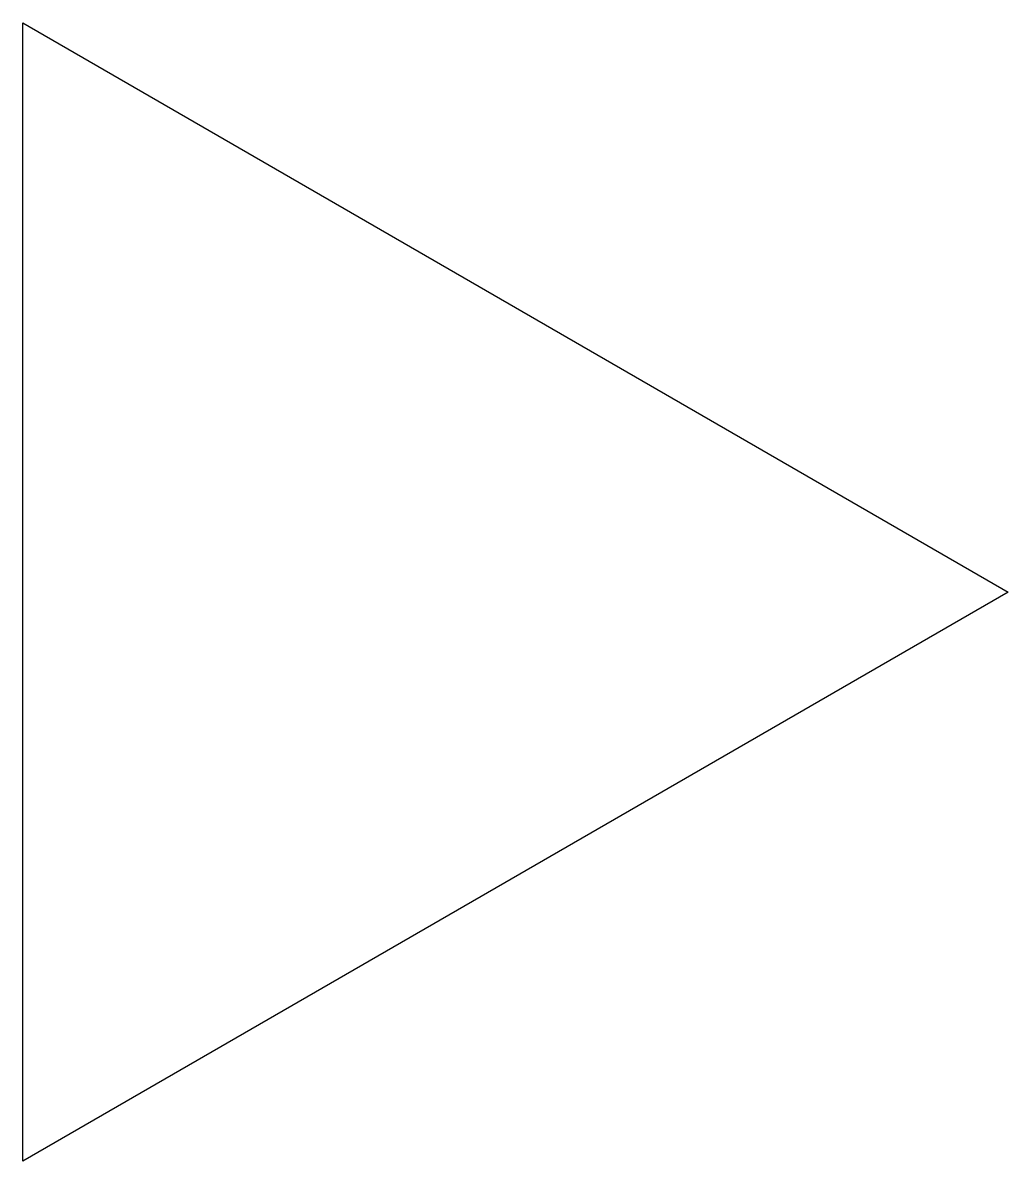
# Model space of a CAD drawing. Header units: millimetres. Extents: x -13.93 to -13.06, y -15.12 to -14.12.
import ezdxf

# ---------------------------------------------------------------- set-up
doc = ezdxf.new("R2010")
doc.units = ezdxf.units.MM
doc.header["$LTSCALE"] = 5

msp = doc.modelspace()

# ---------------------------------------------------------------- linework, layer by layer
msp.add_lwpolyline([(-13.9274, -15.1237), (-13.9274, -14.1237), (-13.0613, -14.6237)], close=True)

doc.saveas('drawing.dxf')
